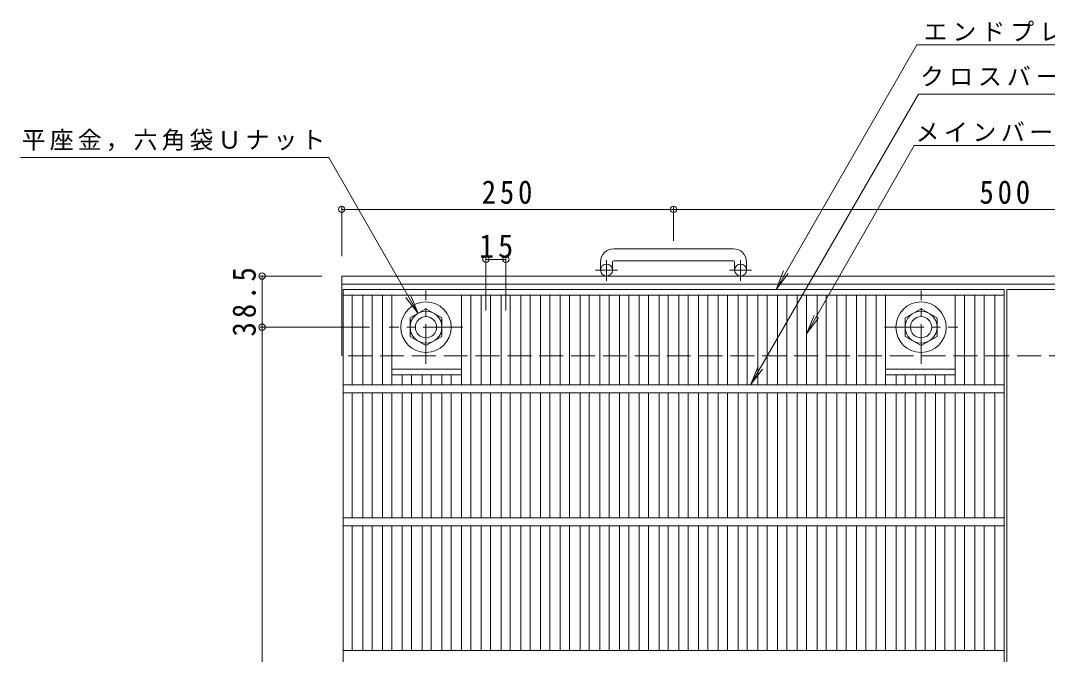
# Model space of a CAD drawing. Units: millimetres, scale not verified. Extents: x -1048 to 1085, y -826 to 810.
# Drawn here: x -1048 to -274, y 332 to 810 of the extents above; entities that cross this region are included whole.
import ezdxf

# ---------------------------------------------------------------- set-up
doc = ezdxf.new("R2010")
doc.units = ezdxf.units.MM
doc.header["$LTSCALE"] = 6
doc.header["$PDMODE"] = 32
doc.header["$PDSIZE"] = 4.8
doc.linetypes.add('CHAIN1', pattern=[8, 5, -1, 1, -1])
doc.linetypes.add('DASHED3', pattern=[4, 3, -1])
for name, color, linetype, lineweight in [('0-1_躯体', 2, 'Continuous', 9), ('0-2_仕上', 3, 'Continuous', 9), ('0-4_その他', 7, 'Continuous', 9), ('0-5_寸法', 7, 'Continuous', 9)]:
    doc.layers.add(name, color=color, linetype=linetype, lineweight=lineweight)
doc.styles.add('ＭＳ ゴシック', font='')
doc.styles.get('ＭＳ ゴシック').set_extended_font_data('MS Gothic')

msp = doc.modelspace()

# ---------------------------------------------------------------- linework, layer by layer
at = {"layer": '0-1_躯体'}
for p, q in [((-510.689, 638.002), (-600.689, 638.002)), ((-610.69, 628.003), (-610.69, 621.903)), ((-601.69, 628.003), (-601.69, 621.903)), ((-600.689, 629.003), (-510.689, 629.003)), ((-509.689, 628.003), (-509.689, 621.903)), ((-500.69, 628.003), (-500.69, 621.903)), ((-805.689, 557.403), (-805.689, 617.403)), ((105.199, 617.403), (-805.689, 617.403)), ((103.336, 611.403), (-805.689, 611.403))]:
    msp.add_line(p, q, dxfattribs=at)
at = {"layer": '0-1_躯体', "linetype": 'CHAIN1'}
for p, q in [((-606.19, 613.796), (-606.19, 629.393)), ((-505.19, 613.796), (-505.19, 629.393)), ((-598.027, 621.903), (-614.433, 621.903)), ((-497.026, 621.903), (-513.433, 621.903)), ((-742.19, 551.267), (-742.19, 606.54)), ((-369.189, 551.267), (-369.189, 606.54)), ((-714.553, 578.903), (-769.826, 578.903)), ((-396.826, 578.903), (-341.552, 578.903))]:
    msp.add_line(p, q, dxfattribs=at)
at = {"layer": '0-1_躯体', "linetype": 'DASHED3'}
msp.add_line((105.199, 557.403), (-805.689, 557.403), dxfattribs=at)
at = {"layer": '0-1_躯体'}
for points in [[(-754.19, 585.831), (-754.19, 571.974), (-742.19, 565.046), (-730.19, 571.974), (-730.19, 585.831), (-742.19, 592.759)], [(-357.189, 585.831), (-357.189, 571.974), (-369.189, 565.046), (-381.189, 571.974), (-381.189, 585.831), (-369.189, 592.759)]]:
    msp.add_lwpolyline(points, close=True, dxfattribs=at)
for centre, radius in [((-606.19, 621.903), 4.5), ((-505.19, 621.903), 4.5), ((-742.19, 578.903), 19), ((-369.189, 578.903), 19), ((-742.19, 578.903), 12), ((-369.189, 578.903), 12), ((-742.19, 578.903), 8), ((-369.189, 578.903), 8)]:
    msp.add_circle(centre, radius, dxfattribs=at)
for centre, radius, start, end in [((-600.689, 628.003), 10, 90, 180), ((-510.689, 628.003), 10, 0, 90), ((-600.689, 628.003), 1, 90, 180), ((-510.689, 628.003), 1, 0, 90)]:
    msp.add_arc(centre, radius, start, end, dxfattribs=at)
at = {"layer": '0-2_仕上'}
for p, q in [((-304.689, 607.404), (102.341, 607.404)), ((-304.689, -42.596), (-304.689, 607.404)), ((-804.689, 602.903), (-306.69, 602.903)), ((-797.689, 535.404), (-797.689, 602.903)), ((-789.81, 535.404), (-789.81, 602.903)), ((-782.81, 535.404), (-782.81, 602.903)), ((-774.932, 535.404), (-774.932, 602.903)), ((-767.932, 602.903), (-767.932, 535.404)), ((-715.417, 602.903), (-715.417, 535.404)), ((-708.417, 535.404), (-708.417, 602.903)), ((-700.538, 535.404), (-700.538, 602.903)), ((-693.538, 535.404), (-693.538, 602.903)), ((-685.659, 535.404), (-685.659, 602.903)), ((-678.659, 535.404), (-678.659, 602.903)), ((-670.78, 535.404), (-670.78, 602.903)), ((-663.78, 535.404), (-663.78, 602.903)), ((-655.901, 535.404), (-655.901, 602.903)), ((-648.901, 535.404), (-648.901, 602.903)), ((-641.023, 535.404), (-641.023, 602.903)), ((-634.023, 535.404), (-634.023, 602.903)), ((-626.144, 535.404), (-626.144, 602.903)), ((-619.144, 535.404), (-619.144, 602.903)), ((-611.265, 535.404), (-611.265, 602.903)), ((-604.265, 535.404), (-604.265, 602.903)), ((-596.386, 535.404), (-596.386, 602.903)), ((-589.386, 535.404), (-589.386, 602.903)), ((-581.507, 535.404), (-581.507, 602.903)), ((-574.507, 535.404), (-574.507, 602.903)), ((-566.628, 535.404), (-566.628, 602.903)), ((-559.629, 535.404), (-559.629, 602.903)), ((-551.75, 535.404), (-551.75, 602.903)), ((-544.75, 535.404), (-544.75, 602.903)), ((-536.871, 535.404), (-536.871, 602.903)), ((-529.871, 535.404), (-529.871, 602.903)), ((-521.992, 535.404), (-521.992, 602.903)), ((-514.992, 535.404), (-514.992, 602.903)), ((-507.114, 535.404), (-507.114, 602.903)), ((-500.114, 535.404), (-500.114, 602.903)), ((-492.235, 535.404), (-492.235, 602.903)), ((-485.235, 535.404), (-485.235, 602.903)), ((-477.356, 535.404), (-477.356, 602.903)), ((-470.356, 535.404), (-470.356, 602.903)), ((-462.477, 535.404), (-462.477, 602.903)), ((-455.477, 535.404), (-455.477, 602.903)), ((-447.599, 535.404), (-447.599, 602.903)), ((-440.599, 535.404), (-440.599, 602.903)), ((-432.72, 535.404), (-432.72, 602.903)), ((-425.72, 535.404), (-425.72, 602.903)), ((-417.841, 535.404), (-417.841, 602.903)), ((-410.84, 535.404), (-410.84, 602.903)), ((-402.962, 535.404), (-402.962, 602.903)), ((-395.962, 602.903), (-395.962, 535.404)), ((-343.446, 602.903), (-343.446, 535.404)), ((-336.447, 535.404), (-336.447, 602.903)), ((-328.568, 535.404), (-328.568, 602.903)), ((-321.568, 535.404), (-321.568, 602.903)), ((-313.69, 602.903), (-313.69, 535.404)), ((-767.932, 547.403), (-715.417, 547.403)), ((-767.932, 542.903), (-715.417, 542.903)), ((-760.053, 535.404), (-760.053, 542.903)), ((-753.053, 535.404), (-753.053, 542.903)), ((-745.174, 535.404), (-745.174, 542.903)), ((-738.174, 535.404), (-738.174, 542.903)), ((-730.295, 535.404), (-730.295, 542.903)), ((-723.295, 535.404), (-723.295, 542.903)), ((-395.962, 547.403), (-343.446, 547.403)), ((-395.962, 542.903), (-343.446, 542.903)), ((-388.083, 535.404), (-388.083, 542.903)), ((-381.083, 535.404), (-381.083, 542.903)), ((-373.204, 535.404), (-373.204, 542.903)), ((-366.204, 535.404), (-366.204, 542.903)), ((-358.325, 535.404), (-358.325, 542.903)), ((-351.325, 535.404), (-351.325, 542.903)), ((-804.689, 535.404), (-306.69, 535.404)), ((-804.689, 529.404), (-306.69, 529.404)), ((-797.689, 435.404), (-797.689, 529.404)), ((-789.81, 435.404), (-789.81, 529.404)), ((-782.81, 435.404), (-782.81, 529.404)), ((-774.932, 435.404), (-774.932, 529.404)), ((-767.932, 529.404), (-767.932, 435.404)), ((-760.053, 435.404), (-760.053, 529.404)), ((-753.053, 435.404), (-753.053, 529.404)), ((-745.174, 435.404), (-745.174, 529.404)), ((-738.174, 435.404), (-738.174, 529.404)), ((-730.295, 435.404), (-730.295, 529.404)), ((-723.295, 435.404), (-723.295, 529.404)), ((-715.417, 529.404), (-715.417, 435.404)), ((-708.417, 435.404), (-708.417, 529.404)), ((-700.538, 435.404), (-700.538, 529.404)), ((-693.538, 435.404), (-693.538, 529.404)), ((-685.659, 435.404), (-685.659, 529.404)), ((-678.659, 435.404), (-678.659, 529.404)), ((-670.78, 435.404), (-670.78, 529.404)), ((-663.78, 435.404), (-663.78, 529.404)), ((-655.901, 435.404), (-655.901, 529.404)), ((-648.901, 435.404), (-648.901, 529.404)), ((-641.023, 435.404), (-641.023, 529.404)), ((-634.023, 435.404), (-634.023, 529.404)), ((-626.144, 435.404), (-626.144, 529.404)), ((-619.144, 435.404), (-619.144, 529.404)), ((-611.265, 435.404), (-611.265, 529.404)), ((-604.265, 435.404), (-604.265, 529.404)), ((-596.386, 435.404), (-596.386, 529.404)), ((-589.386, 435.404), (-589.386, 529.404)), ((-581.507, 435.404), (-581.507, 529.404)), ((-574.507, 435.404), (-574.507, 529.404)), ((-566.628, 435.404), (-566.628, 529.404)), ((-559.629, 435.404), (-559.629, 529.404)), ((-551.75, 435.404), (-551.75, 529.404)), ((-544.75, 435.404), (-544.75, 529.404)), ((-536.871, 435.404), (-536.871, 529.404)), ((-529.871, 435.404), (-529.871, 529.404)), ((-521.992, 435.404), (-521.992, 529.404)), ((-514.992, 435.404), (-514.992, 529.404)), ((-507.114, 435.404), (-507.114, 529.404)), ((-500.114, 435.404), (-500.114, 529.404)), ((-492.235, 435.404), (-492.235, 529.404)), ((-485.235, 435.404), (-485.235, 529.404)), ((-477.356, 435.404), (-477.356, 529.404)), ((-470.356, 435.404), (-470.356, 529.404)), ((-462.477, 435.404), (-462.477, 529.404)), ((-455.477, 435.404), (-455.477, 529.404)), ((-447.599, 435.404), (-447.599, 529.404)), ((-440.599, 435.404), (-440.599, 529.404)), ((-432.72, 435.404), (-432.72, 529.404)), ((-425.72, 435.404), (-425.72, 529.404)), ((-417.841, 435.404), (-417.841, 529.404)), ((-410.84, 435.404), (-410.84, 529.404)), ((-402.962, 435.404), (-402.962, 529.404)), ((-395.962, 529.404), (-395.962, 435.404)), ((-388.083, 435.404), (-388.083, 529.404)), ((-381.083, 435.404), (-381.083, 529.404)), ((-373.204, 435.404), (-373.204, 529.404)), ((-366.204, 435.404), (-366.204, 529.404)), ((-358.325, 435.404), (-358.325, 529.404)), ((-351.325, 435.404), (-351.325, 529.404)), ((-343.446, 529.404), (-343.446, 435.404)), ((-336.447, 435.404), (-336.447, 529.404)), ((-328.568, 435.404), (-328.568, 529.404)), ((-321.568, 435.404), (-321.568, 529.404)), ((-313.69, 529.404), (-313.69, 435.404)), ((-804.689, 435.404), (-306.69, 435.404)), ((-804.689, 429.404), (-306.69, 429.404)), ((-797.689, 335.404), (-797.689, 429.404)), ((-789.81, 335.404), (-789.81, 429.404)), ((-782.81, 335.404), (-782.81, 429.404)), ((-774.932, 335.404), (-774.932, 429.404)), ((-767.932, 335.404), (-767.932, 429.404)), ((-760.053, 335.404), (-760.053, 429.404)), ((-753.053, 335.404), (-753.053, 429.404)), ((-745.174, 335.404), (-745.174, 429.404)), ((-738.174, 335.404), (-738.174, 429.404)), ((-730.295, 335.404), (-730.295, 429.404)), ((-723.295, 335.404), (-723.295, 429.404)), ((-715.417, 335.404), (-715.417, 429.404)), ((-708.417, 335.404), (-708.417, 429.404)), ((-700.538, 335.404), (-700.538, 429.404)), ((-693.538, 335.404), (-693.538, 429.404)), ((-685.659, 335.404), (-685.659, 429.404)), ((-678.659, 335.404), (-678.659, 429.404)), ((-670.78, 335.404), (-670.78, 429.404)), ((-663.78, 335.404), (-663.78, 429.404)), ((-655.901, 335.404), (-655.901, 429.404)), ((-648.901, 335.404), (-648.901, 429.404)), ((-641.023, 335.404), (-641.023, 429.404)), ((-634.023, 335.404), (-634.023, 429.404)), ((-626.144, 335.404), (-626.144, 429.404)), ((-619.144, 335.404), (-619.144, 429.404)), ((-611.265, 335.404), (-611.265, 429.404)), ((-604.265, 335.404), (-604.265, 429.404)), ((-596.386, 335.404), (-596.386, 429.404)), ((-589.386, 335.404), (-589.386, 429.404)), ((-581.507, 335.404), (-581.507, 429.404)), ((-574.507, 335.404), (-574.507, 429.404)), ((-566.628, 335.404), (-566.628, 429.404)), ((-559.629, 335.404), (-559.629, 429.404)), ((-551.75, 335.404), (-551.75, 429.404)), ((-544.75, 335.404), (-544.75, 429.404)), ((-536.871, 335.404), (-536.871, 429.404)), ((-529.871, 335.404), (-529.871, 429.404)), ((-521.992, 335.404), (-521.992, 429.404)), ((-514.992, 335.404), (-514.992, 429.404)), ((-507.114, 335.404), (-507.114, 429.404)), ((-500.114, 335.404), (-500.114, 429.404)), ((-492.235, 335.404), (-492.235, 429.404)), ((-485.235, 335.404), (-485.235, 429.404)), ((-477.356, 335.404), (-477.356, 429.404)), ((-470.356, 335.404), (-470.356, 429.404)), ((-462.477, 335.404), (-462.477, 429.404)), ((-455.477, 335.404), (-455.477, 429.404)), ((-447.599, 335.404), (-447.599, 429.404)), ((-440.599, 335.404), (-440.599, 429.404)), ((-432.72, 335.404), (-432.72, 429.404)), ((-425.72, 335.404), (-425.72, 429.404)), ((-417.841, 335.404), (-417.841, 429.404)), ((-410.84, 335.404), (-410.84, 429.404)), ((-402.962, 335.404), (-402.962, 429.404)), ((-395.962, 335.404), (-395.962, 429.404)), ((-388.083, 335.404), (-388.083, 429.404)), ((-381.083, 335.404), (-381.083, 429.404)), ((-373.204, 335.404), (-373.204, 429.404)), ((-366.204, 335.404), (-366.204, 429.404)), ((-358.325, 335.404), (-358.325, 429.404)), ((-351.325, 335.404), (-351.325, 429.404)), ((-343.446, 335.404), (-343.446, 429.404)), ((-336.447, 335.404), (-336.447, 429.404)), ((-328.568, 335.404), (-328.568, 429.404)), ((-321.568, 335.404), (-321.568, 429.404)), ((-313.69, 429.404), (-313.69, 335.404)), ((-804.689, 335.404), (-306.69, 335.404))]:
    msp.add_line(p, q, dxfattribs=at)
msp.add_lwpolyline([(-804.689, -42.596), (-804.689, 607.404), (-306.69, 607.404), (-306.69, -42.596)], close=True, dxfattribs=at)
at = {"layer": '0-4_その他'}
for p, q in [((-805.689, 632.403), (-805.689, 669.437)), ((-805.689, 667.637), (122.289, 667.637)), ((-555.689, 643.945), (-555.689, 669.437)), ((-697.038, 591.392), (-697.038, 631.804)), ((-697.038, 630.004), (-682.038, 630.004)), ((-682.038, 591.392), (-682.038, 631.804)), ((-820.689, 617.403), (-867.489, 617.403)), ((-865.689, -52.597), (-865.689, 617.403)), ((-784.826, 578.903), (-867.489, 578.903))]:
    msp.add_line(p, q, dxfattribs=at)
for p in [(-805.689, 667.637), (-555.689, 667.637), (-697.038, 630.004), (-682.038, 630.004), (-865.689, 617.403), (-865.689, 578.903)]:
    msp.add_point(p, dxfattribs=at)
at = {"layer": '0-5_寸法'}
for p, q in [((-372.349, 791.521), (-95.043, 791.521)), ((-371.075, 754.355), (-148.954, 754.355)), ((-374.332, 715.682), (-80.35, 715.682)), ((-1047.66, 706.602), (-815.374, 706.602)), ((-478.471, 607.404), (-469.348, 619.31)), ((-748.19, 589.295), (-753.882, 603.173)), ((-455.477, 573.928), (-446.39, 585.862)), ((-497.776, 535.404), (-488.632, 547.295))]:
    msp.add_line(p, q, dxfattribs=at)
for points in [[(-372.349, 791.521), (-478.471, 607.404), (-472.741, 621.266)], [(-371.075, 754.355), (-497.776, 535.404), (-492.022, 549.256)], [(-374.332, 715.682), (-455.477, 573.928), (-449.788, 587.807)], [(-815.374, 706.602), (-748.19, 589.295), (-757.28, 601.227)]]:
    msp.add_lwpolyline(points, dxfattribs=at)

# ---------------------------------------------------------------- texts
at = {"layer": '0-4_その他', "color": 2, "char_height": 17.6, "attachment_point": 7, "style": 'ＭＳ ゴシック'}
for s, insert in [('\\T1.27;\\W0.9;250', (-700.189, 671.637)), ('\\T1.27;\\W0.9;500', (-325.189, 671.637)), ('\\T1.27;\\W0.95;15', (-702.288, 631.004))]:
    msp.add_mtext(s, dxfattribs=dict(at, insert=insert))
at = {"layer": '0-4_その他', "color": 2, "insert": (-870.202, 571.903), "char_height": 17.6, "attachment_point": 7, "rotation": 90, "style": 'ＭＳ ゴシック'}
msp.add_mtext('\\T1.28;\\W0.9;38.5', dxfattribs=at)
at = {"layer": '0-5_寸法', "char_height": 13.2, "attachment_point": 7, "style": 'ＭＳ ゴシック'}
for s, insert in [('\\T1.21;エンドプレート\\~ＦＢ4.5×44', (-367.346, 794.141)), ('\\T1.21;クロスバー\\~φ６\\~＠100', (-369.913, 757.569)), ('\\T1.17;平座金，六角袋Ｕナット', (-1046.719, 711.472)), ('\\T1.19;メインバー\\~ＮＳⅠ－５０\\~＠15', (-373.347, 717.944))]:
    msp.add_mtext(s, dxfattribs=dict(at, insert=insert))

doc.saveas('drawing.dxf')
